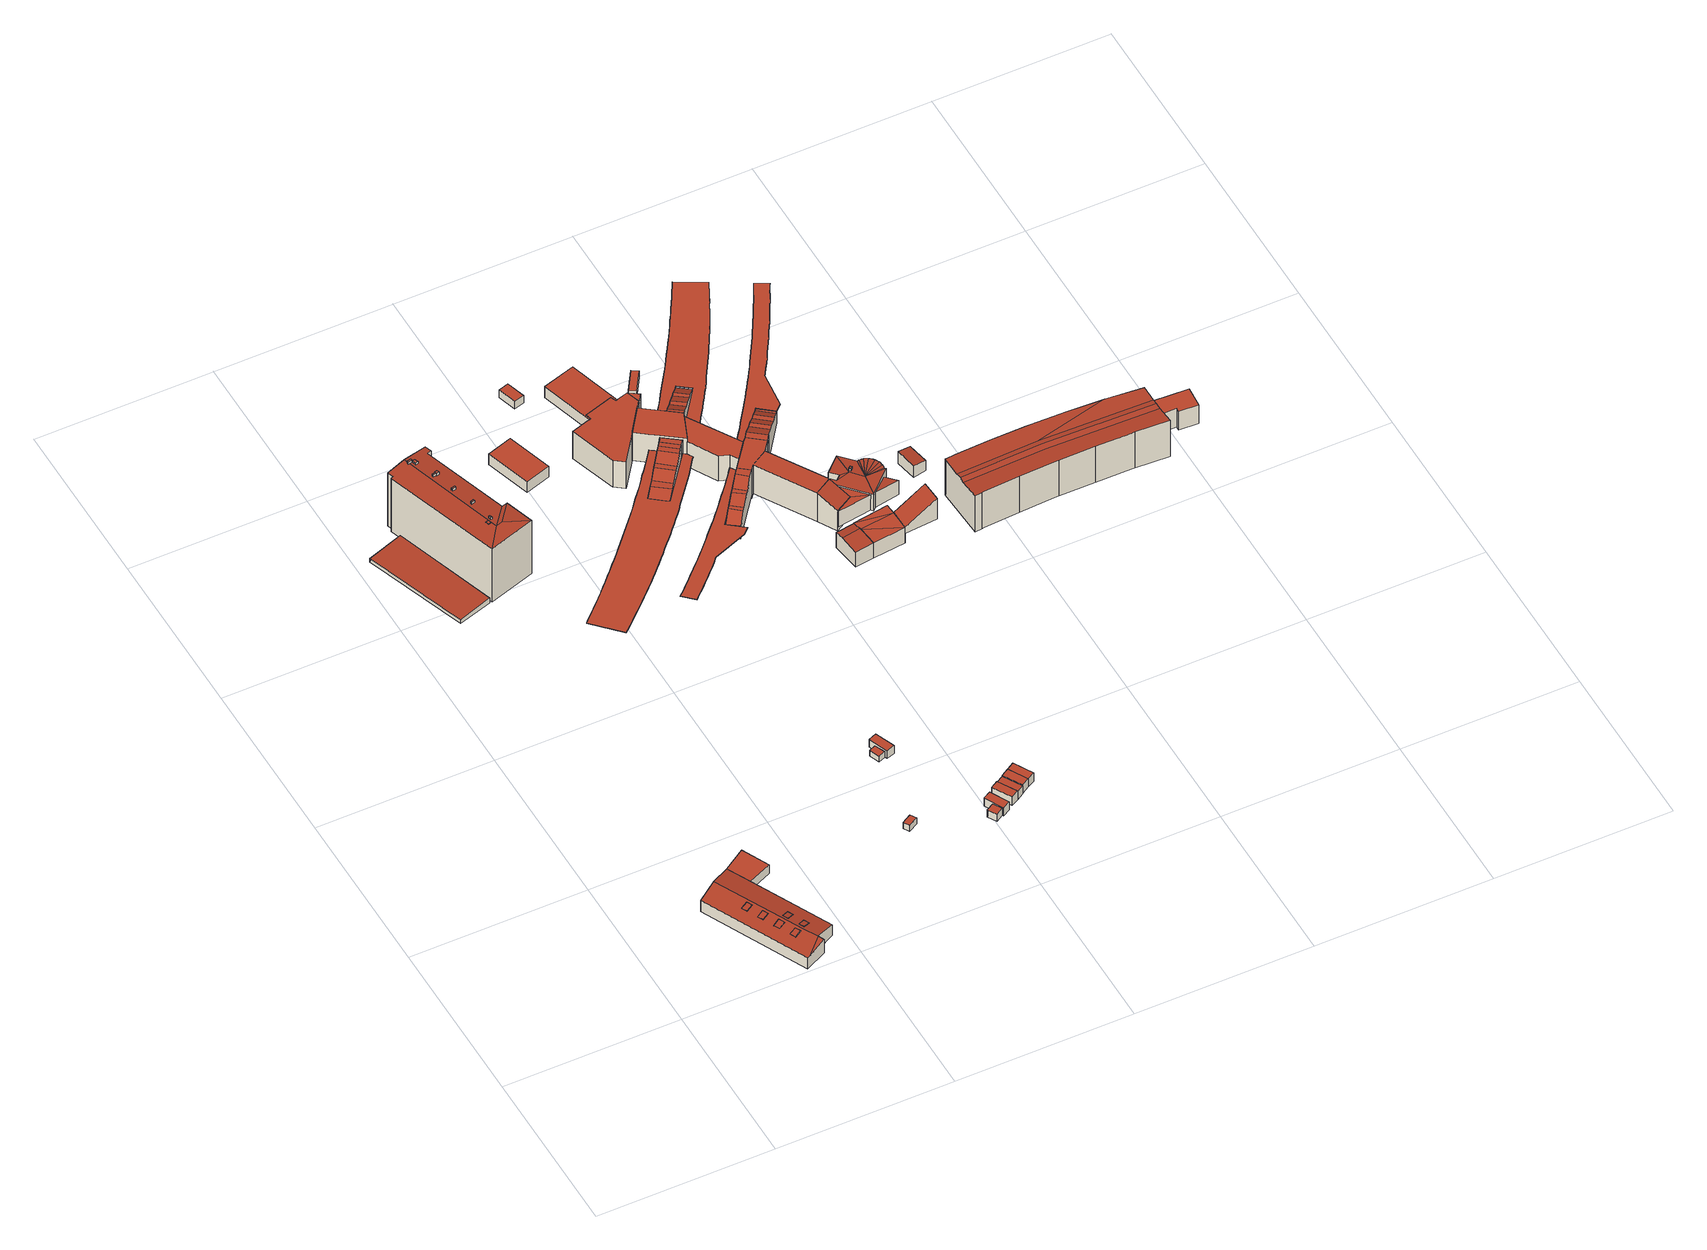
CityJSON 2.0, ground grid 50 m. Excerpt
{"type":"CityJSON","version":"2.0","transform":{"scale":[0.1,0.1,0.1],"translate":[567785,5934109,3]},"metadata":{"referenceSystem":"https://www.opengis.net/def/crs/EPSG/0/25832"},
"CityObjects":{
"building1":{"type":"Building","attributes":{"Grundfläche 2D":"415.792129","Grundhöhe NN":"3.941"},"children":["building1-1","building1-2","building1-3","building1-4","building1-5","building1-6"],"geometry":[{"type":"Solid","lod":"3","boundaries":[[[[0,1,2,3,4,5,6]],[[7,4,3,2,1,8,9]],[[10,4,7]],[[0,6,5,11,12]],[[8,1,0,12,13]],[[9,8,13,14]],[[10,7,9,14,15]],[[4,10,15,16]],[[5,4,16,11]],[[14,13,12,11,16,15]]]],"semantics":{"surfaces":[{"type":"RoofSurface"},{"type":"WallSurface"},{"type":"GroundSurface"}],"values":[[0,0,0,1,1,1,1,1,1,2]]}}]},
"building1-1":{"type":"BuildingInstallation","parents":["building1"],"geometry":[{"type":"MultiSurface","lod":"3","boundaries":[[[17,18,19,20]],[[21,22,18,17,23]],[[24,19,18,22]],[[20,19,24,25]],[[17,20,25,23]]],"semantics":{"surfaces":[{"type":"RoofSurface"},{"type":"WallSurface"}],"values":[0,1,1,1,1]}}]},
"building1-2":{"type":"BuildingInstallation","parents":["building1"],"geometry":[{"type":"MultiSurface","lod":"3","boundaries":[[[26,27,28,29,30,31]],[[32,33,31,30,29]],[[27,26,31,33,34]],[[34,35,28,27]],[[35,32,29,28]]],"semantics":{"surfaces":[{"type":"RoofSurface"},{"type":"WallSurface"}],"values":[0,1,1,1,1]}}]},
"building1-3":{"type":"BuildingInstallation","parents":["building1"],"geometry":[{"type":"MultiSurface","lod":"3","boundaries":[[[36,37,38,39,40]],[[41,42,36,40,43]],[[42,44,37,36]],[[39,38,37,44,45]],[[45,43,40,39]]],"semantics":{"surfaces":[{"type":"RoofSurface"},{"type":"WallSurface"}],"values":[0,1,1,1,1]}}]},
"building1-4":{"type":"BuildingInstallation","parents":["building1"],"geometry":[{"type":"MultiSurface","lod":"3","boundaries":[[[46,47,48,49,50]],[[51,52,49,48]],[[52,53,54,46,50,49]],[[47,46,54,55]],[[55,51,48,47]]],"semantics":{"surfaces":[{"type":"RoofSurface"},{"type":"WallSurface"}],"values":[0,1,1,1,1]}}]},
"building1-5":{"type":"BuildingInstallation","parents":["building1"],"geometry":[{"type":"MultiSurface","lod":"3","boundaries":[[[56,57,58,59]],[[59,58,60,61]],[[56,59,61,62]],[[57,56,62,63]],[[58,57,63,60]]],"semantics":{"surfaces":[{"type":"RoofSurface"},{"type":"WallSurface"}],"values":[0,1,1,1,1]}}]},
"building1-6":{"type":"BuildingInstallation","parents":["building1"],"geometry":[{"type":"MultiSurface","lod":"3","boundaries":[[[64,65,66,67]],[[65,64,68,69]],[[67,66,70,71]],[[64,67,71,68]],[[66,65,69,70]]],"semantics":{"surfaces":[{"type":"RoofSurface"},{"type":"WallSurface"}],"values":[0,1,1,1,1]}}]},
"building2":{"type":"Building","attributes":{"Grundfläche 2D":"58.444146","Grundhöhe NN":"4.552"},"geometry":[{"type":"Solid","lod":"3","boundaries":[[[[72,73,74,75]],[[76,77,75,74]],[[77,78,72,75]],[[78,79,73,72]],[[79,76,74,73]],[[79,78,77,76]]]],"semantics":{"surfaces":[{"type":"RoofSurface"},{"type":"WallSurface"},{"type":"GroundSurface"}],"values":[[0,1,1,1,1,2]]}}]},
"building3":{"type":"Building","attributes":{"Grundfläche 2D":"315.670090","Grundhöhe NN":"10.605"},"geometry":[{"type":"Solid","lod":"3","boundaries":[[[[80,81,82,83]],[[84,85,83,82]],[[85,86,80,83]],[[86,87,81,80]],[[87,84,82,81]],[[87,86,85,84]]]],"semantics":{"surfaces":[{"type":"RoofSurface"},{"type":"WallSurface"},{"type":"GroundSurface"}],"values":[[0,1,1,1,1,2]]}}]},
"building4":{"type":"Building","attributes":{"Grundfläche 2D":"484.758150","Grundhöhe NN":"11.585"},"children":["building4-1","building4-2","building4-3","building4-4","building4-5","building4-6","building4-7","building4-8"],"geometry":[{"type":"Solid","lod":"3","boundaries":[[[[88,89,90,91]],[[92,90,89]],[[93,91,90,92]],[[94,95,96,97,98,99,91,93,100]],[[98,97,101,102,103,88,91,99]],[[104,105,106,107]],[[102,101,108,109]],[[88,103,110,111]],[[103,102,109,110]],[[89,88,111,112]],[[92,89,112,113]],[[104,93,92,113,114,105]],[[93,104,107,100]],[[115,95,94,100,107,106,116]],[[96,95,115,117]],[[101,97,96,117,108]],[[106,105,114,116]],[[112,111,110,109,108,117,115,116,114,113]]]],"semantics":{"surfaces":[{"type":"RoofSurface"},{"type":"WallSurface"},{"type":"GroundSurface"}],"values":[[0,0,0,0,0,0,1,1,1,1,1,1,1,1,1,1,1,2]]}}]},
"building4-1":{"type":"BuildingInstallation","parents":["building4"],"geometry":[{"type":"MultiSurface","lod":"3","boundaries":[[[118,119,120,121]],[[121,120,122,123]],[[118,121,123,124]],[[119,118,124,125]],[[120,119,125,122]]],"semantics":{"surfaces":[{"type":"RoofSurface"},{"type":"WallSurface"}],"values":[0,1,1,1,1]}}]},
"building4-2":{"type":"BuildingInstallation","parents":["building4"],"geometry":[{"type":"MultiSurface","lod":"3","boundaries":[[[126,127,128,129,130]],[[131,132,129,128]],[[127,126,133,134]],[[128,127,134,131]],[[132,135,133,126,130,129]]],"semantics":{"surfaces":[{"type":"RoofSurface"},{"type":"WallSurface"}],"values":[0,1,1,1,1]}}]},
"building4-3":{"type":"BuildingInstallation","parents":["building4"],"geometry":[{"type":"MultiSurface","lod":"3","boundaries":[[[136,137,138,139]],[[139,138,140,141]],[[136,139,141,142]],[[137,136,142,143]],[[138,137,143,140]]],"semantics":{"surfaces":[{"type":"RoofSurface"},{"type":"WallSurface"}],"values":[0,1,1,1,1]}}]},
"building4-4":{"type":"BuildingInstallation","parents":["building4"],"geometry":[{"type":"MultiSurface","lod":"3","boundaries":[[[144,145,146,147,148]],[[149,146,145,144,150,151]],[[149,152,147,146]],[[148,147,152,153]],[[153,150,144,148]]],"semantics":{"surfaces":[{"type":"RoofSurface"},{"type":"WallSurface"}],"values":[0,1,1,1,1]}}]},
"building4-5":{"type":"BuildingInstallation","parents":["building4"],"geometry":[{"type":"MultiSurface","lod":"3","boundaries":[[[154,155,156,157,158]],[[159,157,156,160,98]],[[158,157,159,161]],[[161,162,99,163,155,154,158]],[[156,155,163,160]]],"semantics":{"surfaces":[{"type":"RoofSurface"},{"type":"WallSurface"}],"values":[0,1,1,1,1]}}]},
"building4-6":{"type":"BuildingInstallation","parents":["building4"],"geometry":[{"type":"MultiSurface","lod":"3","boundaries":[[[164,165,166,167]],[[167,166,168,169]],[[164,167,169,170]],[[165,164,170,171]],[[166,165,171,168]]],"semantics":{"surfaces":[{"type":"RoofSurface"},{"type":"WallSurface"}],"values":[0,1,1,1,1]}}]},
"building4-7":{"type":"BuildingInstallation","parents":["building4"],"geometry":[{"type":"MultiSurface","lod":"3","boundaries":[[[172,173,174,175,176]],[[177,173,178,179,180,174,173,172,181]],[[180,182,175,174]],[[182,183,176,175]],[[183,181,172,176]]],"semantics":{"surfaces":[{"type":"RoofSurface"},{"type":"WallSurface"}],"values":[0,1,1,1,1]}}]},
"building4-8":{"type":"BuildingInstallation","parents":["building4"],"geometry":[{"type":"MultiSurface","lod":"3","boundaries":[[[173,184,185,178]],[[184,173,177,186]],[[186,187,185,184]],[[179,178,185,187]]],"semantics":{"surfaces":[{"type":"RoofSurface"},{"type":"WallSurface"}],"values":[0,1,1,1]}}]},
"building5":{"type":"Building","attributes":{"Grundfläche 2D":"6.086978","Grundhöhe NN":"4.099"},"geometry":[{"type":"Solid","lod":"3","boundaries":[[[[188,189,190,191]],[[192,193,191,190]],[[193,194,188,191]],[[194,195,189,188]],[[195,192,190,189]],[[195,194,193,192]]]],"semantics":{"surfaces":[{"type":"RoofSurface"},{"type":"WallSurface"},{"type":"GroundSurface"}],"values":[[0,1,1,1,1,2]]}}]},
"building6":{"type":"Building","attributes":{"Grundfläche 2D":"102.479082","Grundhöhe NN":"12.663"},"geometry":[{"type":"Solid","lod":"3","boundaries":[[[[196,197,198,199]],[[200,201,198,197]],[[201,202,199,198]],[[202,203,196,199]],[[203,200,197,196]],[[201,200,203,202]]]],"semantics":{"surfaces":[{"type":"RoofSurface"},{"type":"WallSurface"},{"type":"GroundSurface"}],"values":[[0,1,1,1,1,2]]}}]},
"building7":{"type":"Building","attributes":{"Grundfläche 2D":"6.382690","Grundhöhe NN":"4.382"},"geometry":[{"type":"Solid","lod":"3","boundaries":[[[[204,205,206,207]],[[208,209,207,206]],[[209,210,204,207]],[[210,211,205,204]],[[211,208,206,205]],[[211,210,209,208]]]],"semantics":{"surfaces":[{"type":"RoofSurface"},{"type":"WallSurface"},{"type":"GroundSurface"}],"values":[[0,1,1,1,1,2]]}}]},
"building8":{"type":"Building","attributes":{"Grundfläche 2D":"14.769841","Grundhöhe NN":"4.342"},"geometry":[{"type":"Solid","lod":"3","boundaries":[[[[212,213,214,215]],[[216,217,215,214]],[[217,218,212,215]],[[218,219,213,212]],[[219,216,214,213]],[[219,218,217,216]]]],"semantics":{"surfaces":[{"type":"RoofSurface"},{"type":"WallSurface"},{"type":"GroundSurface"}],"values":[[0,1,1,1,1,2]]}}]},
"building9":{"type":"Building","attributes":{"Grundfläche 2D":"676.370108","Grundhöhe NN":"6.238"},"geometry":[{"type":"Solid","lod":"3","boundaries":[[[[220,221,222,223,224,225,226,227,228,229,230,231,232,233,234,235,236,237,238,239,240,241,242,243,244,245,246,247,248,249,250,251,252,253,254,255,256,257,258,259,260,261,262,263,264,265,266,267,268,269,270,271,272,273,274,275,276,277,278,279,280,281,282,283,284,285,286,287,288,289,290,291,292,293,294,295,296,297,298,299,300,301,302]],[[303,304,305,306,307]],[[306,308,309,307]],[[308,310,311,309]],[[310,312,313,311]],[[312,314,315,313]],[[314,316,317,315]],[[318,319,320,321,221,317,316,224]],[[228,227,322,323]],[[324,325,326,232,231,230,229,228,323,327]],[[328,329,330,236,235,234,233,232,326,331]],[[332,333,334,240,239,238,237,236,330,335]],[[336,337,338,244,243,242,241,240,334,339]],[[340,341,342,248,247,246,245,244,338,343]],[[344,345,346,252,251,250,249,248,342,347]],[[348,349,350,256,255,254,253,252,346,351]],[[352,353,354,260,259,258,257,256,350,355]],[[261,260,354,356]],[[357,358,264,263,262,261,356,359]],[[360,361,267,266,265,264,358,362]],[[363,364,365,271,270,269,268,267,361,366]],[[367,368,274,273,272,271,365,369]],[[370,371,277,276,275,274,368,372]],[[373,374,280,279,278,277,371,375]],[[376,377,378,284,283,282,281,280,374,379]],[[380,381,287,286,285,284,378,382]],[[383,384,290,289,288,287,381,385]],[[386,387,388,294,293,292,291,290,384,389]],[[390,391,297,296,295,294,388,392]],[[298,297,391,393]],[[299,298,393,394]],[[300,299,394,395]],[[300,395,396,301]],[[221,321,397,222]],[[223,222,397,398]],[[318,224,223,398]],[[303,301,396,399,400,304]],[[305,304,400,401]],[[305,401,322,227]],[[224,316,314,312,310,308,306,305,227,226,225]],[[402,403,319,318,404,405,322,401,406]],[[320,319,403,407]],[[315,317,221,220,302,301,303,307,309,311,313]],[[320,407,408,409,399,396,410,411,321]],[[386,389,384,383,385,381,380,382,378,377,376,379,374,373,375,371,370,372,368,367,369,365,364,363,366,361,360,362,358,357,359,356,354,353,352,355,350,349,348,351,346,345,344,347,342,341,340,343,338,337,336,339,334,333,332,335,330,329,328,331,326,325,324,327,323,322,405,404,318,398,397,321,411,410,396,395,394,393,391,390,392,388,387]],[[400,399,409,408,407,403,402,406,401]]]],"semantics":{"surfaces":[{"type":"RoofSurface"},{"type":"WallSurface"},{"type":"GroundSurface"}],"values":[[0,0,0,0,0,0,0,0,1,1,1,1,1,1,1,1,1,1,1,1,1,1,1,1,1,1,1,1,1,1,1,1,1,1,1,1,1,1,1,1,1,1,1,1,2,2]]}}]},
"building10":{"type":"Building","attributes":{"Grundfläche 2D":"6.963837","Grundhöhe NN":"3.721"},"geometry":[{"type":"Solid","lod":"3","boundaries":[[[[412,413,414,415]],[[416,417,415,414]],[[417,418,412,415]],[[418,419,413,412]],[[419,416,414,413]],[[419,418,417,416]]]],"semantics":{"surfaces":[{"type":"RoofSurface"},{"type":"WallSurface"},{"type":"GroundSurface"}],"values":[[0,1,1,1,1,2]]}}]},
"building11":{"type":"Building","attributes":{"Grundfläche 2D":"14.044677","Grundhöhe NN":"3.630"},"geometry":[{"type":"Solid","lod":"3","boundaries":[[[[420,421,422,423]],[[421,420,424,425]],[[422,421,425,426]],[[423,422,426,427]],[[420,423,427,424]],[[425,424,427,426]]]],"semantics":{"surfaces":[{"type":"RoofSurface"},{"type":"WallSurface"},{"type":"GroundSurface"}],"values":[[0,1,1,1,1,2]]}}]},
"building12":{"type":"Building","attributes":{"Grundfläche 2D":"14.994806","Grundhöhe NN":"3.535"},"geometry":[{"type":"Solid","lod":"3","boundaries":[[[[428,429,430,431]],[[432,433,431,430]],[[433,434,428,431]],[[434,435,429,428]],[[435,432,430,429]],[[435,434,433,432]]]],"semantics":{"surfaces":[{"type":"RoofSurface"},{"type":"WallSurface"},{"type":"GroundSurface"}],"values":[[0,1,1,1,1,2]]}}]},
"building13":{"type":"Building","attributes":{"Grundfläche 2D":"16.708088","Grundhöhe NN":"12.894"},"geometry":[{"type":"Solid","lod":"3","boundaries":[[[[436,437,438,439]],[[440,441,437,436]],[[441,442,438,437]],[[442,443,439,438]],[[439,443,440,436]],[[442,441,440,443]]]],"semantics":{"surfaces":[{"type":"RoofSurface"},{"type":"WallSurface"},{"type":"GroundSurface"}],"values":[[0,1,1,1,1,2]]}}]},
"building14":{"type":"Building","attributes":{"Grundfläche 2D":"14.765831","Grundhöhe NN":"3.539"},"geometry":[{"type":"Solid","lod":"3","boundaries":[[[[444,445,446,447]],[[448,432,447,446]],[[432,435,444,447]],[[435,449,445,444]],[[449,448,446,445]],[[449,435,432,448]]]],"semantics":{"surfaces":[{"type":"RoofSurface"},{"type":"WallSurface"},{"type":"GroundSurface"}],"values":[[0,1,1,1,1,2]]}}]},
"building15":{"type":"Building","attributes":{"Grundfläche 2D":"14.992656","Grundhöhe NN":"3.557"},"geometry":[{"type":"Solid","lod":"3","boundaries":[[[[450,451,452,453]],[[454,455,453,452]],[[455,456,450,453]],[[456,457,451,450]],[[457,454,452,451]],[[457,456,455,454]]]],"semantics":{"surfaces":[{"type":"RoofSurface"},{"type":"WallSurface"},{"type":"GroundSurface"}],"values":[[0,1,1,1,1,2]]}}]},
"building16":{"type":"Building","attributes":{"Grundfläche 2D":"253.754942","Grundhöhe NN":"6.497"},"geometry":[{"type":"Solid","lod":"3","boundaries":[[[[458,459,460]],[[461,460,459,462]],[[463,459,458,464,465,466]],[[464,467,468,465]],[[467,469,470,468]],[[469,471,472,470]],[[471,473,474,472]],[[473,475,476,474]],[[477,478,479,480,481,482,483,484,485,486,487,488,489,490,491,492,493,494,495,496,497,498,499,500,501,502,503,504,505,506,507,508,509,510,511,512,513,514,515,460,516,466,517,518,519,520,521]],[[475,473,471,469,467,464,458,460,522,523,524,525]],[[526,518,476,475,525,527]],[[474,476,518,517,466,465,468,470,472]],[[462,459,463,528,526,527,529,530]],[[461,462,530,523,522]],[[531,532,478,477,521,520,533,534]],[[535,536,537,482,481,480,479,478,532,538]],[[539,540,541,486,485,484,483,482,537,542]],[[543,544,489,488,487,486,541,545]],[[546,547,548,493,492,491,490,489,544,549]],[[550,551,552,497,496,495,494,493,548,553]],[[554,555,556,501,500,499,498,497,552,557]],[[502,501,556,558]],[[503,502,558,559]],[[560,561,506,505,504,503,559,562]],[[563,564,565,510,509,508,507,506,561,566]],[[567,568,513,512,511,510,565,569]],[[514,513,568,570]],[[515,514,570,571]],[[516,460,461,572]],[[515,571,522,460]],[[520,519,573,533]],[[516,572,463,466]],[[526,573,519,518]],[[529,527,525,524,523,530]],[[564,563,566,561,560,562,559,558,556,555,554,557,552,551,550,553,548,547,546,549,544,543,545,541,540,539,542,537,536,535,538,532,531,534,533,573,526,528,463,572,461,522,571,570,568,567,569,565]]]],"semantics":{"surfaces":[{"type":"RoofSurface"},{"type":"WallSurface"},{"type":"GroundSurface"}],"values":[[0,0,0,0,0,0,0,0,0,1,1,1,1,1,1,1,1,1,1,1,1,1,1,1,1,1,1,1,1,1,1,1,1,2,2]]}}]},
"building17":{"type":"Building","attributes":{"Grundfläche 2D":"14.987352","Grundhöhe NN":"3.559"},"geometry":[{"type":"Solid","lod":"3","boundaries":[[[[451,574,575,452]],[[576,454,452,575]],[[454,457,451,452]],[[457,577,574,451]],[[577,576,575,574]],[[577,457,454,576]]]],"semantics":{"surfaces":[{"type":"RoofSurface"},{"type":"WallSurface"},{"type":"GroundSurface"}],"values":[[0,1,1,1,1,2]]}}]},
"building18":{"type":"Building","attributes":{"Grundfläche 2D":"220.105184","Grundhöhe NN":"6.864"},"geometry":[{"type":"Solid","lod":"3","boundaries":[[[[578,579,580,581,582,583,584,585,586,587,588,589,590,591,592,593,594,595]],[[585,584,583,596,597,598]],[[586,585,598,599]],[[587,586,599,600]],[[588,587,600,601]],[[589,588,601,602]],[[590,589,602,603]],[[591,590,603,604]],[[592,591,604,605]],[[593,592,605,606]],[[594,593,606,607]],[[595,594,607,608]],[[578,595,608,609]],[[579,578,609,610]],[[580,579,610,611]],[[581,580,611,612]],[[582,581,612,613]],[[583,582,613,596]],[[602,601,600,599,598,597,596,613,612,611,610,609,608,607,606,605,604,603]]]],"semantics":{"surfaces":[{"type":"RoofSurface"},{"type":"WallSurface"},{"type":"GroundSurface"}],"values":[[0,1,1,1,1,1,1,1,1,1,1,1,1,1,1,1,1,1,2]]}}]},
"building19":{"type":"Building","attributes":{"Grundfläche 2D":"136.710308","Grundhöhe NN":"12.497"},"geometry":[{"type":"Solid","lod":"3","boundaries":[[[[614,615,616,586,585,584,583,582,581,580,579,578,617]],[[583,584,585,618,619,620]],[[582,583,620,621]],[[581,582,621,622]],[[580,581,622,623]],[[579,580,623,624]],[[578,579,624,625]],[[617,578,625,626]],[[614,617,626,627]],[[615,614,627,628]],[[616,615,628,629]],[[586,616,629,630]],[[585,586,630,618]],[[620,619,618,630,629,628,627,626,625,624,623,622,621]]]],"semantics":{"surfaces":[{"type":"RoofSurface"},{"type":"WallSurface"},{"type":"GroundSurface"}],"values":[[0,1,1,1,1,1,1,1,1,1,1,1,1,2]]}}]},
"building20":{"type":"Building","attributes":{"Grundfläche 2D":"8.023883","Grundhöhe NN":"6.821"},"geometry":[{"type":"Solid","lod":"3","boundaries":[[[[305,304,303,631]],[[632,633,631,303]],[[633,634,305,631]],[[634,635,304,305]],[[635,632,303,304]],[[635,634,633,632]]]],"semantics":{"surfaces":[{"type":"RoofSurface"},{"type":"WallSurface"},{"type":"GroundSurface"}],"values":[[0,1,1,1,1,2]]}}]},
"building21":{"type":"Building","attributes":{"Grundfläche 2D":"214.039650","Grundhöhe NN":"6.497"},"geometry":[{"type":"Solid","lod":"3","boundaries":[[[[636,637,638,639,640,641,642]],[[643,644,645,646,647,648,649,650,651,652,653]],[[640,639,654,655]],[[636,642,656,657]],[[637,636,657,658]],[[638,637,658,659]],[[639,638,659,654]],[[656,642,646,645,644,643,653,652,660,661,662,663,664]],[[648,647,646,642,641,640]],[[665,651,650,649,648,640,655,666,667]],[[652,651,665,660]],[[659,658,657,656,664,663,662,661,660,665,667,666,655,654]]]],"semantics":{"surfaces":[{"type":"RoofSurface"},{"type":"WallSurface"},{"type":"GroundSurface"}],"values":[[0,0,1,1,1,1,1,1,1,1,1,2]]}}]},
"building22":{"type":"Building","attributes":{"Grundfläche 2D":"8.494780","Grundhöhe NN":"7.604"},"geometry":[{"type":"Solid","lod":"3","boundaries":[[[[668,669,670,671]],[[672,673,671,670]],[[673,674,668,671]],[[674,675,669,668]],[[675,672,670,669]],[[675,674,673,672]]]],"semantics":{"surfaces":[{"type":"RoofSurface"},{"type":"WallSurface"},{"type":"GroundSurface"}],"values":[[0,1,1,1,1,2]]}}]},
"building23":{"type":"Building","attributes":{"Grundfläche 2D":"14.203268","Grundhöhe NN":"12.521"},"geometry":[{"type":"Solid","lod":"3","boundaries":[[[[676,677,678,679]],[[680,681,679,678]],[[681,682,676,679]],[[682,683,677,676]],[[683,680,678,677]],[[683,682,681,680]]]],"semantics":{"surfaces":[{"type":"RoofSurface"},{"type":"WallSurface"},{"type":"GroundSurface"}],"values":[[0,1,1,1,1,2]]}}]},
"building24":{"type":"Building","attributes":{"Grundfläche 2D":"191.599904","Grundhöhe NN":"5.232"},"geometry":[{"type":"Solid","lod":"3","boundaries":[[[[684,685,686,687]],[[476,475,688,687,686,689,690,691,692,693,639]],[[688,475,694,695]],[[687,688,695,696]],[[684,687,696,697]],[[685,684,697,698]],[[699,700,691,690,689,686,685,698,701]],[[692,691,700,702]],[[693,692,702,703]],[[639,693,703,704]],[[476,639,704,705]],[[475,476,705,694]],[[698,697,696,695,694,705,704,703,702,700,699,701]]]],"semantics":{"surfaces":[{"type":"RoofSurface"},{"type":"WallSurface"},{"type":"GroundSurface"}],"values":[[0,0,1,1,1,1,1,1,1,1,1,1,2]]}}]},
"building25":{"type":"Building","attributes":{"Grundfläche 2D":"104.265432","Grundhöhe NN":"5.232"},"geometry":[{"type":"Solid","lod":"3","boundaries":[[[[688,687,686,691]],[[706,700,691,686]],[[700,695,688,691]],[[695,696,687,688]],[[696,706,686,687]],[[696,695,700,706]]]],"semantics":{"surfaces":[{"type":"RoofSurface"},{"type":"WallSurface"},{"type":"GroundSurface"}],"values":[[0,1,1,1,1,2]]}}]},
"building26":{"type":"Building","attributes":{"Grundfläche 2D":"34.371381","Grundhöhe NN":"5.435"},"geometry":[{"type":"Solid","lod":"3","boundaries":[[[[685,686,687,684]],[[707,708,684,687]],[[708,709,685,684]],[[709,710,686,685]],[[710,707,687,686]],[[710,709,708,707]]]],"semantics":{"surfaces":[{"type":"RoofSurface"},{"type":"WallSurface"},{"type":"GroundSurface"}],"values":[[0,1,1,1,1,2]]}}]},
"building27":{"type":"Building","attributes":{"Grundfläche 2D":"291.465418","Grundhöhe NN":"6.744"},"children":["building27-1"],"geometry":[{"type":"Solid","lod":"3","boundaries":[[[[711,712,713,714]],[[715,711,714,716]],[[712,717,718,713]],[[719,713,718]],[[720,714,713,719,721,722,723]],[[724,714,720]],[[725,714,724]],[[726,727,728,729,730,714,725]],[[731,732,730]],[[732,733,734,714,730]],[[735,733,732]],[[736,734,733]],[[737,738,734]],[[738,739,740,714,734]],[[741,739,738]],[[742,740,739]],[[743,744,740]],[[744,745,746,747,714,740]],[[748,745,744]],[[749,746,745]],[[750,747,746]],[[751,752,747]],[[752,753,754,714,747]],[[755,753,752]],[[756,754,753]],[[757,758,754]],[[758,759,760,716,714,754]],[[761,759,758]],[[762,763,764]],[[685,765,766]],[[767,765,685]],[[768,685,766,769]],[[767,685,684]],[[770,771,772]],[[771,773,772]],[[774,775,770]],[[776,771,770,775]],[[773,777,778,779]],[[780,781,778,777,776]],[[764,763,782,783]],[[762,764,783,784]],[[712,711,785,786]],[[717,712,786,787]],[[718,717,787,788]],[[719,718,788,789]],[[721,719,789,790]],[[722,721,790,791]],[[792,793,720,723,722,791,794,766,765]],[[762,784,795,724,720,793,782,763]],[[725,724,795,796]],[[726,725,796,797]],[[727,726,797,798]],[[728,727,798,799]],[[729,728,799,800]],[[730,729,800,801]],[[731,730,801,802]],[[732,731,802,803]],[[735,732,803,804]],[[733,735,804,805]],[[736,733,805,806]],[[734,736,806,807]],[[737,734,807,808]],[[738,737,808,809]],[[741,738,809,810]],[[739,741,810,811]],[[742,739,811,812]],[[740,742,812,813]],[[743,740,813,814]],[[744,743,814,815]],[[748,744,815,816]],[[745,748,816,817]],[[749,745,817,818]],[[746,749,818,819]],[[750,746,819,820]],[[747,750,820,821]],[[751,747,821,822]],[[752,751,822,823]],[[755,752,823,824]],[[711,715,825,785]],[[753,755,824,826]],[[756,753,826,827]],[[754,756,827,828]],[[757,754,828,829]],[[758,757,829,830]],[[761,758,830,831]],[[759,761,831,832]],[[760,759,832,833]],[[716,760,833,834]],[[715,716,834,825]],[[769,766,794,835]],[[685,768,769,835,836]],[[684,685,836,837]],[[767,684,837,838]],[[765,767,838,792]],[[774,770,772,839,840]],[[774,840,841,780,775]],[[780,776,775]],[[772,773,842,839]],[[771,776,777,773]],[[781,780,841,843]],[[779,778,781,843,844]],[[773,779,844,842]],[[818,817,816,815,814,813,812,811,810,809,808,807,806,805,804,803,802,801,800,799,798,797,796,795,784,783,782,793,792,838,837,836,835,794,791,790,789,788,787,786,785,825,834,833,832,831,830,829,828,827,826,824,823,822,821,820,819]],[[843,841,840,839,842,844]]]],"semantics":{"surfaces":[{"type":"RoofSurface"},{"type":"WallSurface"},{"type":"GroundSurface"}],"values":[[0,0,0,0,0,0,0,0,0,0,0,0,0,0,0,0,0,0,0,0,0,0,0,0,0,0,0,0,0,0,0,0,0,0,0,0,0,0,0,1,1,1,1,1,1,1,1,1,1,1,1,1,1,1,1,1,1,1,1,1,1,1,1,1,1,1,1,1,1,1,1,1,1,1,1,1,1,1,1,1,1,1,1,1,1,1,1,1,1,1,1,1,1,1,1,1,1,1,1,1,1,1,2,2]]}}]},
"building27-1":{"type":"BuildingInstallation","parents":["building27"],"geometry":[{"type":"MultiSurface","lod":"3","boundaries":[[[845,846,847,848]],[[849,850,846,845]],[[850,851,847,846]],[[848,847,851,852]],[[852,849,845,848]]],"semantics":{"surfaces":[{"type":"RoofSurface"},{"type":"WallSurface"}],"values":[0,1,1,1,1]}}]},
"building28":{"type":"Building","attributes":{"Grundfläche 2D":"515.119740","Grundhöhe NN":"6.813"},"geometry":[{"type":"Solid","lod":"3","boundaries":[[[[853,854,855,856]],[[855,857,858,856]],[[857,859,860,858]],[[859,861,862,860]],[[861,863,864,862]],[[865,866,867,868,869,864,863,870]],[[871,872,873,874,875,876,877,878,879,880,881,882,883,884,885,886,887,888,889,890,891,892,893,894,895,869,896,897,870,898,899,900,901,902,903,904,905,906,907,908,909,910,911,912,913,914,915,916,917,918,919,920,921,922,923,924,925,926,927,928,929,930,931,932,933,934]],[[899,854,853,895,935,936,937,938]],[[863,861,859,857,855,854,899,898,870]],[[939,866,865,940,938,937,941]],[[867,866,939,942]],[[864,869,895,853,856,858,860,862]],[[936,935,868,867,942]],[[895,894,943,935]],[[869,868,944,896]],[[897,896,944,945]],[[897,945,865,870]],[[900,899,938,946]],[[947,948,903,902,901,900,946,949]],[[950,951,952,907,906,905,904,903,948,953]],[[954,955,956,911,910,909,908,907,952,957]],[[958,959,914,913,912,911,956,960]],[[961,962,963,918,917,916,915,914,959,964]],[[965,966,967,922,921,920,919,918,963,968]],[[969,970,971,926,925,924,923,922,967,972]],[[973,974,975,930,929,928,927,926,971,976]],[[931,930,975,977]],[[932,931,977,978]],[[894,893,892,979,980,943]],[[981,982,983,872,871,934,933,932,978,984]],[[985,986,987,876,875,874,873,872,983,988]],[[989,990,991,880,879,878,877,876,987,992]],[[993,994,995,884,883,882,881,880,991,996]],[[997,998,999,888,887,886,885,884,995,1000]],[[1001,1002,979,892,891,890,889,888,999,1003]],[[942,939,941,937,936]],[[969,972,967,966,965,968,963,962,961,964,959,958,960,956,955,954,957,952,951,950,953,948,947,949,946,938,940,865,945,944,868,935,943,980,979,1002,1001,1003,999,998,997,1000,995,994,993,996,991,990,989,992,987,986,985,988,983,982,981,984,978,977,975,974,973,976,971,970]]]],"semantics":{"surfaces":[{"type":"RoofSurface"},{"type":"WallSurface"},{"type":"GroundSurface"}],"values":[[0,0,0,0,0,0,0,1,1,1,1,1,1,1,1,1,1,1,1,1,1,1,1,1,1,1,1,1,1,1,1,1,1,1,1,2,2]]}}]},
"building29":{"type":"Building","attributes":{"Grundfläche 2D":"53.987950","Grundhöhe NN":"10.061"},"geometry":[{"type":"Solid","lod":"3","boundaries":[[[[1004,1005,1006,1007]],[[1005,1004,1008,1009]],[[1006,1005,1009,1010]],[[1007,1006,1010,1011]],[[1004,1007,1011,1008]],[[1009,1008,1011,1010]]]],"semantics":{"surfaces":[{"type":"RoofSurface"},{"type":"WallSurface"},{"type":"GroundSurface"}],"values":[[0,1,1,1,1,2]]}}]},
"building30":{"type":"Building","attributes":{"Grundfläche 2D":"328.026077","Grundhöhe NN":"6.497"},"geometry":[{"type":"Solid","lod":"3","boundaries":[[[[692,1012,1013,693]],[[1012,1014,1015,1013]],[[1014,1016,1017,1015]],[[1016,1018,1019,1017]],[[1018,1020,1021,1019]],[[1022,1023,1024,1021,1020,1025]],[[1025,1026,1027,1022]],[[1028,1029,1030,1031,1032,1033,1034,1035,1036,1037,1038,1039,1040,1041,1042,1043,1044,1045,1046,1047,1048,1049,1050,1051,1052,1053,1054,1055,1056,1057,1058,1059,1060,1061,1062,1063,1064,1065,1066,1067,1068,1069,1070,1071,1072,1073,1074,1075,1076,1077,1078,1079,1080,1081,1082,1083,1084,1085,1024,1086,1087,1088]],[[1012,692,1089,1090]],[[1026,1025,1020,1018,1016,1014,1012,1090,1091]],[[1027,1026,1091,1092]],[[1015,1017,1019,1021,1024,1085,1013]],[[1092,1093,1094,1023,1022,1027]],[[1093,1095,693,1013,1085,1094]],[[692,693,1095,1089]],[[1047,1046,1045,1096,1097,1098,1099]],[[1100,1101,1031,1030,1029,1028,1102,1103]],[[1104,1105,1106,1035,1034,1033,1032,1031,1101,1107]],[[1108,1109,1038,1037,1036,1035,1106,1110]],[[1111,1112,1113,1042,1041,1040,1039,1038,1109,1114]],[[1096,1045,1044,1043,1042,1113,1115]],[[1048,1047,1099,1116]],[[1117,1118,1051,1050,1049,1048,1116,1119]],[[1120,1121,1122,1055,1054,1053,1052,1051,1118,1123]],[[1124,1125,1126,1059,1058,1057,1056,1055,1122,1127]],[[1128,1129,1062,1061,1060,1059,1126,1130]],[[1131,1132,1133,1066,1065,1064,1063,1062,1129,1134]],[[1135,1136,1069,1068,1067,1066,1133,1137]],[[1138,1139,1140,1073,1072,1071,1070,1069,1136,1141]],[[1142,1143,1144,1077,1076,1075,1074,1073,1140,1145]],[[1146,1147,1148,1081,1080,1079,1078,1077,1144,1149]],[[1082,1081,1148,1150]],[[1083,1082,1150,1151]],[[1085,1084,1083,1151,1152,1094]],[[1024,1023,1153,1086]],[[1087,1086,1153,1154]],[[1088,1087,1154,1155]],[[1028,1088,1155,1102]],[[1093,1092,1091,1090,1089,1095]],[[1143,1142,1145,1140,1139,1138,1141,1136,1135,1137,1133,1132,1131,1134,1129,1128,1130,1126,1125,1124,1127,1122,1121,1120,1123,1118,1117,1119,1116,1099,1098,1097,1096,1115,1113,1112,1111,1114,1109,1108,1110,1106,1105,1104,1107,1101,1100,1103,1102,1155,1154,1153,1023,1094,1152,1151,1150,1148,1147,1146,1149,1144]]]],"semantics":{"surfaces":[{"type":"RoofSurface"},{"type":"WallSurface"},{"type":"GroundSurface"}],"values":[[0,0,0,0,0,0,0,0,1,1,1,1,1,1,1,1,1,1,1,1,1,1,1,1,1,1,1,1,1,1,1,1,1,1,1,1,1,1,2,2]]}}]},
"building31":{"type":"Building","attributes":{"Grundfläche 2D":"23.437057","Grundhöhe NN":"6.558"},"geometry":[{"type":"Solid","lod":"3","boundaries":[[[[1156,1157,1158,1159]],[[1160,1161,1159,1158]],[[1161,1162,1156,1159]],[[1162,1163,1157,1156]],[[1163,1160,1158,1157]],[[1163,1162,1161,1160]]]],"semantics":{"surfaces":[{"type":"RoofSurface"},{"type":"WallSurface"},{"type":"GroundSurface"}],"values":[[0,1,1,1,1,2]]}}]},
"building32":{"type":"Building","attributes":{"Grundfläche 2D":"762.124580","Grundhöhe NN":"4.789"},"geometry":[{"type":"Solid","lod":"3","boundaries":[[[[1164,1165,1166,1167,1168]],[[1169,1170,1171,1172,1173,1174,1175,1176,1166,1165]],[[1167,1166,1176,1177,1178,1179]],[[1179,1178,1177,1180,1181,1182]],[[1183,1184,1185,1186,1187,1188,1189,1182,1181,1180,1190,1191,1192]],[[1164,1168,1193,1194]],[[1195,1169,1165,1164,1194,1196]],[[1170,1169,1195,1197]],[[1198,1172,1171,1170,1197,1199]],[[1173,1172,1198,1200]],[[1201,1175,1174,1173,1200,1202]],[[1190,1180,1177,1176,1175,1201,1203]],[[1191,1190,1203,1204]],[[1205,1183,1192,1191,1204,1206]],[[1207,1185,1184,1183,1205,1208]],[[1186,1185,1207,1209]],[[1210,1188,1187,1186,1209,1211]],[[1189,1188,1210,1212]],[[1189,1212,1193,1168,1167,1179,1182]],[[1207,1208,1205,1206,1204,1203,1201,1202,1200,1198,1199,1197,1195,1196,1194,1193,1212,1210,1211,1209]]]],"semantics":{"surfaces":[{"type":"RoofSurface"},{"type":"WallSurface"},{"type":"GroundSurface"}],"values":[[0,0,0,0,0,1,1,1,1,1,1,1,1,1,1,1,1,1,1,2]]}}]},
"building33":{"type":"Building","attributes":{"Grundfläche 2D":"54.030463","Grundhöhe NN":"9.557"},"geometry":[{"type":"Solid","lod":"3","boundaries":[[[[1213,1214,1215,1216,1217,1218]],[[1215,1214,1219,1220]],[[1216,1215,1220,1221]],[[1217,1216,1221,1222]],[[1218,1217,1222,1223]],[[1213,1218,1223,1224]],[[1214,1213,1224,1219]],[[1223,1222,1221,1220,1219,1224]]]],"semantics":{"surfaces":[{"type":"RoofSurface"},{"type":"WallSurface"},{"type":"GroundSurface"}],"values":[[0,1,1,1,1,1,1,2]]}}]}
},
"vertices":[
[318,370,47],[265,336,58],[357,152,58],[386,93,58],[407,52,58],[461,79,47],[351,304,47],[359,8,47],[211,303,47],[355,6,47],[415,35,57],[461,79,9],[318,370,9],[211,303,9],[355,6,9],[415,35,9],[407,52,9],
[370,103,58],[351,94,54],[359,78,54],[378,88,58],[356,96,54],[351,94,53],[370,103,56],[359,78,53],[378,88,56],
[372,141,58],[388,149,54],[381,164,54],[363,155,58],[368,144,58],[370,140,58],[363,155,56],[370,140,56],[388,149,53],[381,164,53],
[307,183,54],[315,168,54],[333,177,58],[334,177,58],[326,193,58],[320,190,55],[307,183,53],[326,193,56],[315,168,53],[334,177,56],
[293,212,54],[312,221,58],[305,236,58],[286,227,54],[287,224,54],[305,236,56],[286,227,53],[287,224,53],[293,212,53],[312,221,56],
[337,123,54],[356,132,58],[348,148,58],[329,138,54],[348,148,56],[329,138,53],[337,123,53],[356,132,56],
[410,105,54],[403,120,54],[385,111,58],[392,96,58],[410,105,53],[403,120,53],[385,111,56],[392,96,57],
[381,410,46],[318,370,46],[351,304,46],[418,334,46],[351,304,16],[418,334,16],[381,410,16],[318,370,16],
[112,1393,88],[207,1422,94],[111,1714,94],[10,1683,88],[111,1714,76],[10,1683,76],[112,1393,76],[207,1422,76],
[210,1414,275],[341,1455,275],[272,1479,281],[253,1473,281],[315,1536,275],[299,1532,275],[229,1781,274],[232,1782,274],[226,1801,274],[156,1780,281],[160,1767,281],[162,1762,281],[219,1778,275],[102,1763,275],[108,1746,275],[101,1743,275],[299,1532,254],[307,1534,254],[229,1781,254],[219,1778,254],[102,1763,86],[108,1746,86],[101,1743,86],[210,1414,86],[341,1455,86],[315,1536,86],[307,1534,86],[232,1782,86],[229,1781,86],[226,1801,86],
[223,1633,287],[222,1638,287],[212,1635,287],[214,1631,287],[212,1635,280],[214,1631,280],[223,1633,279],[222,1638,279],
[244,1499,282],[236,1497,282],[239,1487,282],[247,1489,282],[244,1498,282],[239,1487,280],[247,1489,281],[244,1499,281],[236,1497,280],[244,1498,281],
[181,1754,286],[177,1765,286],[170,1763,286],[174,1752,286],[170,1763,280],[174,1752,280],[181,1754,280],[177,1765,280],
[249,1507,287],[251,1501,287],[251,1500,287],[255,1501,287],[253,1508,287],[251,1500,280],[249,1507,280],[251,1501,280],[255,1501,280],[253,1508,280],
[160,1761,288],[170,1764,288],[168,1769,288],[157,1766,288],[158,1761,288],[157,1766,281],[168,1769,280],[158,1761,281],[160,1761,281],[170,1764,280],
[244,1571,287],[242,1575,287],[233,1572,287],[234,1568,287],[233,1572,280],[234,1568,280],[244,1571,279],[242,1575,279],
[201,1703,287],[201,1701,287],[203,1695,287],[210,1697,287],[208,1705,287],[201,1701,279],[202,1697,287],[202,1697,279],[203,1695,279],[201,1703,279],[210,1697,279],[208,1705,278],
[192,1699,287],[193,1695,287],[192,1699,280],[193,1695,280],
[794,304,33],[821,320,33],[811,336,33],[784,321,33],[811,336,11],[784,321,11],[794,304,11],[821,320,11],
[487,1849,134],[415,1826,134],[455,1697,134],[527,1720,134],[415,1826,97],[455,1697,97],[527,1720,97],[487,1849,97],
[836,548,34],[855,556,34],[843,585,34],[824,577,34],[843,585,14],[824,577,14],[836,548,14],[855,556,14],
[860,550,40],[883,558,40],[861,615,40],[838,606,40],[861,615,13],[838,606,13],[860,550,13],[883,558,13],
[792,1561,79],[767,1529,79],[761,1522,79],[717,1556,79],[723,1564,79],[767,1620,79],[775,1630,79],[819,1686,79],[796,1702,79],[789,1692,79],[777,1677,79],[765,1661,79],[753,1646,79],[740,1631,79],[728,1615,79],[716,1600,79],[703,1585,79],[690,1570,79],[678,1555,79],[665,1540,79],[652,1525,79],[639,1511,79],[626,1496,79],[613,1481,79],[600,1467,79],[587,1452,79],[574,1438,79],[560,1423,79],[547,1409,79],[533,1395,79],[520,1380,79],[506,1366,79],[492,1352,79],[478,1338,79],[465,1324,79],[451,1310,79],[437,1297,79],[423,1283,79],[408,1269,79],[394,1256,79],[387,1249,79],[458,1174,79],[465,1180,79],[478,1191,79],[491,1203,79],[503,1214,79],[516,1226,79],[529,1238,79],[542,1250,79],[554,1262,79],[567,1274,79],[579,1286,79],[592,1298,79],[604,1310,79],[616,1322,79],[628,1335,79],[640,1347,79],[653,1360,79],[664,1372,79],[676,1385,79],[688,1398,79],[700,1410,79],[712,1423,79],[723,1436,79],[735,1449,79],[746,1462,79],[758,1475,79],[769,1488,79],[780,1502,79],[791,1515,79],[802,1528,79],[813,1542,79],[824,1555,79],[835,1569,79],[846,1582,79],[856,1596,79],[867,1610,79],[877,1624,79],[883,1631,79],[874,1646,79],[865,1653,79],[855,1641,79],[811,1585,79],[855,1641,125],[811,1675,126],[819,1686,127],[804,1666,124],[847,1631,124],[795,1655,122],[839,1620,122],[775,1630,109],[819,1595,109],[767,1620,107],[811,1585,107],[748,1595,92],[792,1561,92],[738,1582,89],[782,1548,89],[720,1560,77],[717,1556,75],[761,1522,75],[764,1526,77],[819,1686,77],[796,1702,77],[777,1677,77],[765,1661,77],[753,1646,77],[789,1692,77],[728,1615,77],[716,1600,77],[703,1585,77],[740,1631,77],[678,1555,77],[665,1540,77],[652,1525,77],[690,1570,77],[626,1496,77],[613,1481,77],[600,1467,77],[639,1511,77],[574,1438,77],[560,1423,77],[547,1409,77],[587,1452,77],[520,1380,77],[506,1366,77],[492,1352,77],[533,1395,77],[465,1324,77],[451,1310,77],[437,1297,77],[478,1338,77],[408,1269,77],[394,1256,77],[387,1249,77],[423,1283,77],[458,1174,77],[478,1191,77],[491,1203,77],[465,1180,77],[516,1226,77],[529,1238,77],[503,1214,77],[554,1262,77],[567,1274,77],[579,1286,77],[542,1250,77],[604,1310,77],[616,1322,77],[592,1298,77],[640,1347,77],[653,1360,77],[628,1335,77],[676,1385,77],[688,1398,77],[664,1372,77],[712,1423,77],[723,1436,77],[735,1449,77],[700,1410,77],[758,1475,77],[769,1488,77],[746,1462,77],[791,1515,77],[802,1528,77],[780,1502,77],[824,1555,77],[835,1569,77],[846,1582,77],[813,1542,77],[867,1610,77],[877,1624,77],[856,1596,77],[883,1631,77],[874,1646,77],[865,1653,77],[855,1641,77],[761,1522,77],[717,1556,77],[855,1641,32],[811,1675,32],[819,1686,32],[767,1620,32],[717,1556,32],[767,1620,77],[775,1630,77],[775,1630,32],[761,1522,32],[792,1561,32],[811,1585,32],[811,1585,77],[792,1561,77],
[1003,239,32],[1024,251,32],[1010,276,32],[989,264,32],[1010,276,7],[989,264,7],[1003,239,7],[1024,251,7],
[1048,260,35],[1020,312,36],[999,301,36],[1027,249,35],[1048,260,6],[1020,312,6],[999,301,6],[1027,249,6],
[1062,271,36],[1083,283,36],[1053,336,36],[1032,324,36],[1053,336,5],[1032,324,5],[1062,271,5],[1083,283,5],
[543,2016,125],[559,1963,125],[588,1971,125],[572,2025,125],[543,2016,99],[559,1963,99],[588,1971,99],[572,2025,99],
[1083,283,33],[1104,295,33],[1074,348,33],[1053,336,33],[1074,348,5],[1104,295,5],
[1104,295,36],[1126,308,36],[1096,361,36],[1074,348,36],[1096,361,6],[1074,348,6],[1104,295,6],[1126,308,6],
[881,1372,72],[850,1395,72],[876,1365,79],[867,1372,77],[845,1389,72],[855,1402,77],[901,1398,93],[871,1422,93],[857,1404,79],[908,1407,93],[878,1431,93],[928,1432,108],[897,1455,108],[935,1441,108],[905,1465,108],[956,1469,124],[927,1492,124],[970,1486,124],[940,1509,124],[928,1534,79],[917,1521,79],[906,1507,79],[895,1494,79],[883,1481,79],[872,1468,79],[860,1454,79],[849,1441,79],[837,1428,79],[826,1415,79],[814,1403,79],[802,1390,79],[790,1377,79],[778,1364,79],[766,1352,79],[754,1339,79],[742,1327,79],[730,1314,79],[717,1302,79],[705,1290,79],[692,1278,79],[680,1265,79],[667,1253,79],[655,1241,79],[642,1230,79],[635,1224,79],[666,1193,79],[672,1200,79],[685,1212,79],[698,1224,79],[711,1236,79],[723,1248,79],[736,1261,79],[749,1273,79],[761,1286,79],[773,1299,79],[775,1300,79],[874,1338,79],[890,1354,79],[845,1389,79],[871,1422,79],[940,1509,79],[960,1534,79],[946,1556,79],[939,1548,79],[876,1365,77],[876,1365,35],[908,1407,35],[970,1486,35],[940,1509,77],[940,1509,35],[871,1422,77],[871,1422,35],[845,1389,35],[928,1534,77],[917,1521,77],[946,1556,77],[939,1548,77],[895,1494,77],[883,1481,77],[872,1468,77],[906,1507,77],[849,1441,77],[837,1428,77],[826,1415,77],[860,1454,77],[802,1390,77],[790,1377,77],[814,1403,77],[766,1352,77],[754,1339,77],[742,1327,77],[778,1364,77],[717,1302,77],[705,1290,77],[692,1278,77],[730,1314,77],[667,1253,77],[655,1241,77],[642,1230,77],[680,1265,77],[635,1224,77],[666,1193,77],[685,1212,77],[698,1224,77],[672,1200,77],[723,1248,77],[736,1261,77],[749,1273,77],[711,1236,77],[773,1299,77],[775,1300,77],[761,1286,77],[874,1338,77],[890,1354,77],[845,1389,77],[960,1534,77],
[1147,320,36],[1117,373,36],[1117,373,6],[1147,320,6],
[784,1845,134],[784,1844,134],[778,1842,134],[772,1858,134],[690,1833,134],[695,1816,134],[691,1815,134],[689,1814,134],[688,1815,134],[634,1798,134],[676,1665,134],[704,1645,134],[765,1729,134],[765,1730,134],[815,1801,134],[816,1800,134],[827,1816,134],[815,1854,134],[695,1816,39],[691,1815,39],[689,1814,39],[688,1815,39],[634,1798,39],[676,1665,39],[704,1645,39],[765,1729,39],[765,1730,39],[815,1801,39],[816,1800,39],[827,1816,39],[815,1854,39],[784,1845,39],[784,1844,39],[778,1842,39],[772,1858,39],[690,1833,39],
[737,1995,134],[645,1967,134],[690,1816,134],[782,1844,134],[689,1814,95],[691,1815,95],[695,1816,95],[690,1833,95],[772,1858,95],[778,1842,95],[784,1844,95],[784,1845,95],[782,1844,95],[737,1995,95],[645,1967,95],[690,1816,95],[688,1815,95],
[865,1653,127],[855,1641,38],[865,1653,38],[819,1686,38],[811,1675,38],
[919,1567,124],[946,1556,124],[960,1534,124],[996,1580,124],[906,1727,124],[874,1647,124],[874,1646,124],[819,1686,135],[865,1653,135],[865,1652,135],[874,1646,135],[874,1647,135],[906,1727,135],[871,1753,135],[848,1770,135],[813,1796,135],[763,1726,135],[796,1702,135],[996,1580,35],[906,1727,35],[874,1646,35],[919,1567,35],[946,1556,35],[960,1534,35],[763,1726,35],[796,1702,35],[819,1686,35],[865,1653,35],[865,1652,35],[813,1796,35],[871,1753,35],[848,1770,35],
[815,1854,119],[827,1816,119],[849,1847,119],[823,1866,119],[849,1847,46],[823,1866,46],[815,1854,46],[827,1816,46],
[828,1872,119],[845,1861,119],[883,1919,119],[865,1930,119],[883,1919,95],[865,1930,95],[828,1872,95],[845,1861,95],
[1107,1290,92],[1157,1319,92],[1126,1370,124],[1077,1342,124],[981,1500,124],[1124,1373,124],[1124,1374,124],[1029,1528,124],[1052,1557,124],[1007,1592,124],[970,1486,22],[981,1500,22],[1077,1342,22],[1107,1290,22],[1157,1319,22],[1124,1374,22],[1029,1528,22],[1124,1373,22],[1052,1557,22],[1007,1592,22],[996,1580,22],[940,1509,22],
[1126,1370,22],
[1077,1342,24],[1107,1290,24],[1157,1319,24],[1126,1370,24],
[1227,1417,96],[1191,1456,96],[1191,1390,99],[1220,1358,99],[1231,1417,96],[1233,1418,96],[1146,1414,96],[1166,1392,98],[1152,1380,97],[1211,1297,96],[1141,1392,97],[1131,1384,96],[1133,1381,96],[1279,1360,96],[1276,1364,96],[1276,1368,96],[1277,1370,96],[1277,1372,96],[1277,1374,96],[1277,1376,96],[1277,1378,96],[1276,1380,96],[1276,1384,96],[1275,1388,96],[1276,1382,96],[1275,1386,96],[1274,1390,96],[1273,1392,96],[1271,1396,96],[1269,1399,96],[1272,1394,96],[1270,1398,96],[1268,1401,96],[1266,1403,96],[1263,1406,96],[1260,1408,96],[1257,1411,96],[1265,1404,96],[1262,1407,96],[1259,1410,96],[1255,1412,96],[1253,1413,96],[1250,1415,96],[1246,1416,96],[1251,1414,96],[1248,1415,96],[1244,1416,96],[1242,1417,96],[1237,1417,96],[1235,1417,96],[1240,1417,96],[1265,1347,86],[1220,1306,89],[1292,1318,86],[1206,1302,92],[1133,1381,90],[1108,1289,92],[1126,1370,90],[1124,1373,90],[1227,1221,92],[1128,1210,91],[1229,1164,92],[1136,1154,90],[1225,1251,92],[1124,1236,92],[1126,1224,92],[1128,1210,94],[1075,1202,94],[1083,1146,90],[1124,1236,90],[1071,1228,90],[1220,1306,37],[1292,1318,37],[1265,1347,37],[1227,1417,37],[1191,1456,37],[1146,1414,37],[1166,1392,37],[1152,1380,37],[1141,1392,37],[1131,1384,37],[1206,1302,37],[1211,1297,37],[1133,1381,37],[1279,1360,37],[1276,1364,37],[1276,1368,37],[1277,1370,37],[1277,1372,37],[1277,1374,37],[1277,1376,37],[1277,1378,37],[1276,1380,37],[1276,1382,37],[1276,1384,37],[1275,1386,37],[1275,1388,37],[1274,1390,37],[1273,1392,37],[1272,1394,37],[1271,1396,37],[1270,1398,37],[1269,1399,37],[1268,1401,37],[1266,1403,37],[1265,1404,37],[1263,1406,37],[1262,1407,37],[1260,1408,37],[1259,1410,37],[1257,1411,37],[1255,1412,37],[1253,1413,37],[1251,1414,37],[1231,1417,37],[1250,1415,37],[1248,1415,37],[1246,1416,37],[1244,1416,37],[1242,1417,37],[1240,1417,37],[1237,1417,37],[1235,1417,37],[1233,1418,37],[1124,1373,37],[1157,1319,37],[1107,1290,37],[1108,1289,37],[1229,1164,37],[1225,1251,37],[1124,1236,37],[1136,1154,37],[1071,1228,37],[1083,1146,37],
[1193,1395,107],[1197,1390,107],[1203,1396,107],[1199,1400,107],[1193,1395,99],[1197,1390,99],[1203,1396,98],[1199,1400,98],
[871,1753,129],[906,1727,129],[916,1740,127],[880,1765,127],[935,1766,109],[900,1792,109],[943,1776,109],[908,1801,109],[962,1802,94],[927,1827,94],[969,1811,94],[934,1836,94],[987,1835,77],[991,1841,73],[957,1866,73],[952,1860,77],[950,1857,79],[985,1832,79],[1088,2139,79],[1078,2122,79],[1068,2105,79],[1058,2088,79],[1048,2072,79],[1038,2055,79],[1028,2038,79],[1018,2021,79],[1007,2005,79],[997,1988,79],[986,1972,79],[976,1955,79],[965,1939,79],[954,1922,79],[943,1906,79],[932,1890,79],[921,1874,79],[910,1858,79],[899,1841,79],[888,1825,79],[876,1809,79],[865,1794,79],[853,1778,79],[848,1770,79],[871,1753,79],[957,1866,79],[991,1841,79],[916,1740,79],[906,1727,79],[928,1692,79],[933,1699,79],[943,1713,79],[952,1727,79],[962,1742,79],[972,1756,79],[982,1770,79],[991,1785,79],[1001,1799,79],[1010,1814,79],[1020,1828,79],[1029,1843,79],[1038,1858,79],[1047,1873,79],[1056,1888,79],[1065,1902,79],[1074,1917,79],[1083,1932,79],[1091,1947,79],[1100,1963,79],[1108,1978,79],[1117,1993,79],[1125,2008,79],[1133,2023,79],[1141,2039,79],[1149,2054,79],[1157,2070,79],[1165,2085,79],[1173,2101,79],[1181,2116,79],[1188,2132,79],[1193,2142,79],[1114,2186,79],[1107,2173,79],[1097,2156,79],[871,1753,77],[871,1753,38],[906,1727,38],[906,1727,77],[991,1841,38],[916,1740,77],[916,1740,38],[957,1866,38],[848,1770,77],[957,1866,77],[991,1841,77],[928,1692,77],[943,1713,77],[952,1727,77],[933,1699,77],[972,1756,77],[982,1770,77],[991,1785,77],[962,1742,77],[1010,1814,77],[1020,1828,77],[1029,1843,77],[1001,1799,77],[1047,1873,77],[1056,1888,77],[1038,1858,77],[1074,1917,77],[1083,1932,77],[1091,1947,77],[1065,1902,77],[1108,1978,77],[1117,1993,77],[1125,2008,77],[1100,1963,77],[1141,2039,77],[1149,2054,77],[1157,2070,77],[1133,2023,77],[1173,2101,77],[1181,2116,77],[1188,2132,77],[1165,2085,77],[1193,2142,77],[1114,2186,77],[865,1794,77],[853,1778,77],[1097,2156,77],[1088,2139,77],[1078,2122,77],[1107,2173,77],[1058,2088,77],[1048,2072,77],[1038,2055,77],[1068,2105,77],[1018,2021,77],[1007,2005,77],[997,1988,77],[1028,2038,77],[976,1955,77],[965,1939,77],[954,1922,77],[986,1972,77],[932,1890,77],[921,1874,77],[910,1858,77],[943,1906,77],[888,1825,77],[876,1809,77],[899,1841,77],
[1319,1230,143],[1227,1221,93],[1229,1163,93],[1322,1171,143],[1319,1230,71],[1227,1221,71],[1229,1163,71],[1322,1171,71],
[1063,1573,124],[1018,1608,124],[1082,1599,110],[1038,1633,110],[1090,1610,110],[1047,1644,110],[1109,1634,94],[1066,1668,94],[1116,1644,94],[1074,1678,94],[1093,1703,76],[1092,1701,77],[1089,1698,79],[1135,1670,76],[1139,1675,76],[1097,1708,76],[1168,1795,79],[1173,1802,79],[1182,1817,79],[1192,1832,79],[1201,1847,79],[1210,1863,79],[1219,1878,79],[1228,1893,79],[1237,1908,79],[1246,1924,79],[1255,1939,79],[1264,1954,79],[1272,1970,79],[1281,1985,79],[1289,2001,79],[1298,2017,79],[1306,2032,79],[1314,2048,79],[1322,2064,79],[1325,2069,79],[1289,2088,79],[1286,2082,79],[1278,2066,79],[1270,2051,79],[1262,2035,79],[1253,2020,79],[1245,2005,79],[1237,1989,79],[1228,1974,79],[1219,1959,79],[1211,1944,79],[1202,1928,79],[1193,1913,79],[1184,1898,79],[1175,1883,79],[1166,1869,79],[1157,1854,79],[1148,1839,79],[1138,1824,79],[1129,1809,79],[1119,1795,79],[1110,1780,79],[1100,1766,79],[1090,1751,79],[1080,1737,79],[1070,1722,79],[1060,1708,79],[1050,1694,79],[1040,1680,79],[1030,1665,79],[1019,1651,79],[1009,1637,79],[998,1623,79],[988,1610,79],[983,1603,79],[996,1580,79],[1017,1606,79],[1018,1608,79],[1097,1708,79],[1139,1675,79],[1156,1691,79],[1052,1557,35],[1063,1573,35],[1139,1675,35],[1097,1708,35],[1018,1608,35],[1018,1608,77],[1007,1592,35],[1306,2032,77],[1314,2048,77],[1322,2064,77],[1325,2069,77],[1182,1817,77],[1192,1832,77],[1168,1795,77],[1173,1802,77],[1210,1863,77],[1219,1878,77],[1228,1893,77],[1201,1847,77],[1246,1924,77],[1255,1939,77],[1237,1908,77],[1272,1970,77],[1281,1985,77],[1289,2001,77],[1264,1954,77],[1298,2017,77],[1289,2088,77],[1278,2066,77],[1270,2051,77],[1286,2082,77],[1253,2020,77],[1245,2005,77],[1237,1989,77],[1262,2035,77],[1219,1959,77],[1211,1944,77],[1202,1928,77],[1228,1974,77],[1184,1898,77],[1175,1883,77],[1193,1913,77],[1157,1854,77],[1148,1839,77],[1138,1824,77],[1166,1869,77],[1119,1795,77],[1110,1780,77],[1129,1809,77],[1090,1751,77],[1080,1737,77],[1070,1722,77],[1100,1766,77],[1050,1694,77],[1040,1680,77],[1030,1665,77],[1060,1708,77],[1009,1637,77],[998,1623,77],[988,1610,77],[1019,1651,77],[983,1603,77],[996,1580,77],[1017,1606,77],[1097,1708,77],[1139,1675,77],[1156,1691,77],
[1389,1360,72],[1377,1421,72],[1340,1414,78],[1352,1353,78],[1340,1414,36],[1352,1353,36],[1389,1360,36],[1377,1421,36],
[1852,1279,146],[1845,1279,146],[1637,1233,142],[1952,1225,142],[1950,1269,146],[1744,1285,146],[1643,1287,146],[1631,1287,146],[1530,1286,146],[1430,1282,146],[1422,1281,146],[1402,1280,146],[1404,1224,142],[1405,1208,144],[1637,1217,144],[1952,1209,144],[1405,1191,142],[1638,1200,142],[1953,1192,142],[1536,1142,146],[1637,1146,146],[1648,1146,146],[1749,1147,146],[1850,1145,146],[1858,1145,146],[1955,1140,146],[1408,1133,146],[1428,1135,146],[1435,1136,146],[1950,1269,18],[1852,1279,18],[1744,1285,18],[1845,1279,18],[1643,1287,18],[1530,1286,18],[1631,1287,18],[1430,1282,18],[1402,1280,18],[1422,1281,18],[1408,1133,18],[1428,1135,18],[1536,1142,18],[1435,1136,18],[1648,1146,18],[1637,1146,18],[1749,1147,18],[1858,1145,18],[1850,1145,18],[1955,1140,18],
[1952,1231,132],[1954,1181,132],[1994,1180,132],[1994,1169,132],[2048,1167,132],[2052,1226,132],[1954,1181,66],[1994,1180,66],[1994,1169,66],[2048,1167,66],[2052,1226,66],[1952,1231,66]
]}
